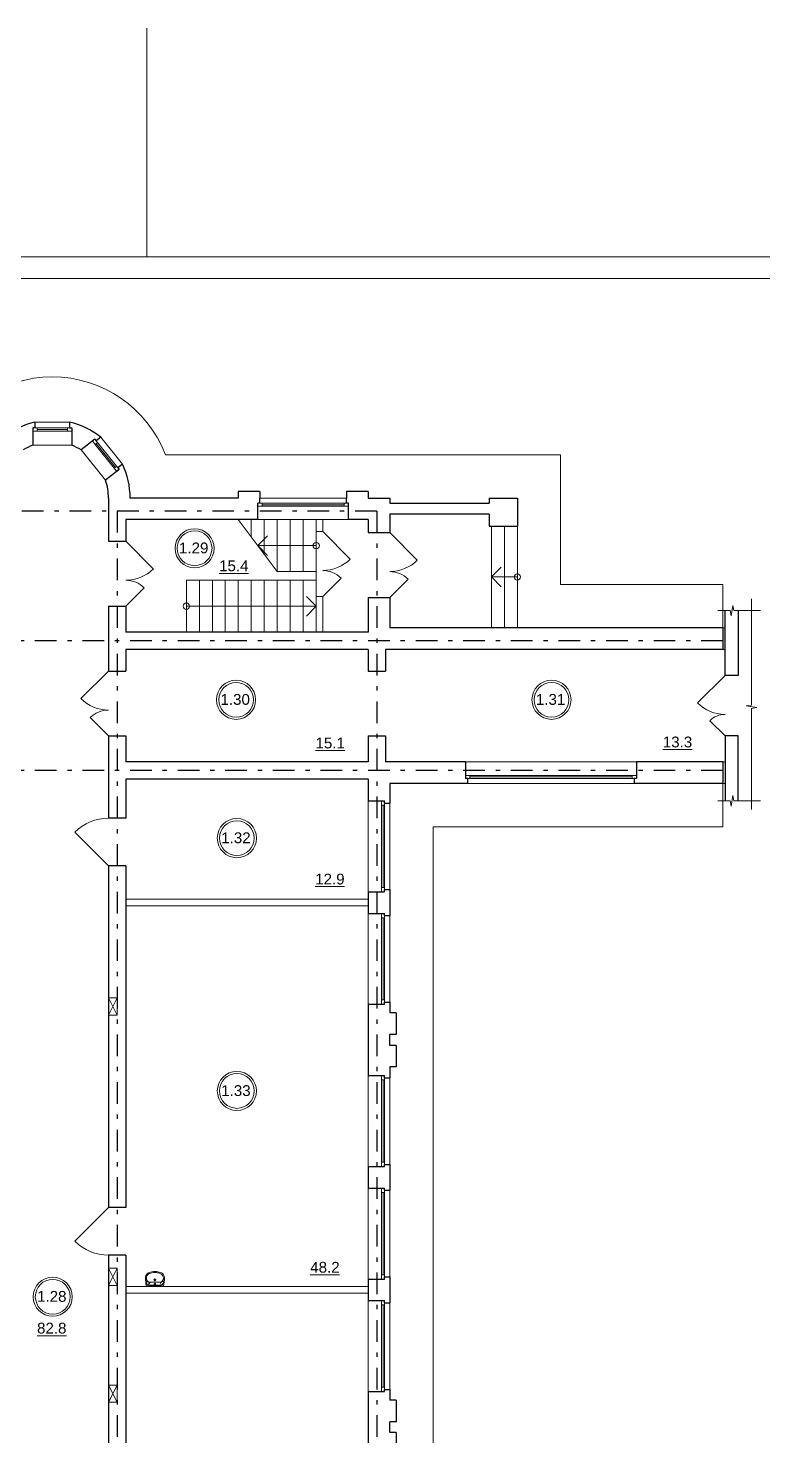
# Model space of a CAD drawing. Header units: metres. Extents: x -306 to 273, y -329 to 512.
# Drawn here: x -261.37 to -244.39, y 321.53 to 354.07 of the extents above; entities that cross this region are included whole.
import ezdxf
from ezdxf.enums import TextEntityAlignment as Align

# ---------------------------------------------------------------- set-up
doc = ezdxf.new("R2010")
doc.units = ezdxf.units.M
doc.header["$MEASUREMENT"] = 0
doc.linetypes.add('( Dashdot )', pattern=[1.001, 0.5, -0.25, 0.001, -0.25])
doc.layers.add('Level 50', color=7, linetype='Continuous', lineweight=0)
doc.styles.add('Style-Arial', font='arial.ttf')

# ---------------------------------------------------------------- blocks, each defined once
blk = doc.blocks.new('*U1790')
at = {"color": 7, "linetype": 'Continuous', "lineweight": 13}
blk.add_line((-0.55, -0.389), (0.228, 0.389), dxfattribs=at)
at = {"color": 7, "linetype": 'Continuous', "lineweight": 0}
blk.add_arc((-0.55, -0.389), 1.1, 0, 45, dxfattribs=at)
blk = doc.blocks.new('ум9')
at = {"color": 252, "lineweight": 13}
for p, q in [((0.317, 0), (-0.317, 0)), ((-0.237, -0.059), (-0.19, -0.143)), ((0.228, -0.039), (-0.228, -0.039)), ((0.185, -0.156), (-0.171, -0.156)), ((0.046, -0.234), (-0.046, -0.234)), ((0.035, -0.08), (-0.035, -0.08)), ((0, -0.115), (0, -0.045)), ((0, -0.189), (0, -0.28)), ((0.237, -0.059), (0.19, -0.143))]:
    blk.add_line(p, q, dxfattribs=at)
for centre, radius in [((0, -0.234), 0.0351), ((0, -0.08), 0.0221), ((0, -0.234), 0.0221)]:
    blk.add_circle(centre, radius, dxfattribs=at)
for centre, radius, start, end in [((1.163, -0.334), 1.518, 167.3206, 178.6525), ((-0.135, -0.304), 0.22, 178.312, 234.1043), ((-0.355, -0.298), 0.00065, 358.312, 358.6525), ((0.089, -0.267), 0.429, 154.5977, 180.3349), ((-0.317, -0.001), 0.00065, 90, 167.3206), ((-0.135, -0.303), 0.18, 141.0504, 245.2718), ((-0.228, -0.117), 0.078, 90, 154.5977), ((-0.135, -0.303), 0.193, 141.0504, 147.7493), ((-0.181, -0.302), 0.159, 98.7111, 129.9424), ((-0.181, -0.302), 0.146, 86.1548, 129.9424), ((-0.035, -0.093), 0.452, 239.6448, 267.5368), ((-0.035, -0.093), 0.413, 244.8898, 267.5368), ((0, 0.104), 0.611, 265.1692, 274.8308), ((0.035, -0.093), 0.413, 272.4632, 300.3552), ((0.035, -0.093), 0.452, 272.4632, 300.3552), ((0.181, -0.302), 0.146, 50.0576, 93.8452), ((0.181, -0.302), 0.159, 50.0576, 81.2889), ((0.135, -0.303), 0.18, 294.7282, 38.9496), ((0.228, -0.117), 0.078, 25.4023, 90), ((0.135, -0.304), 0.22, 305.8957, 1.688), ((0.135, -0.303), 0.193, 32.2507, 38.9496), ((-0.089, -0.267), 0.429, 359.6651, 25.4023), ((0.317, -0.001), 0.00065, 12.6794, 90), ((-1.163, -0.334), 1.518, 1.3475, 12.6794), ((0.355, -0.298), 0.00065, 181.3475, 181.688), ((0, 0.104), 0.65, 265.1692, 274.8308)]:
    blk.add_arc(centre, radius, start, end, dxfattribs=at)
blk = doc.blocks.new('*U1791')
at = {"color": 7, "linetype": 'Continuous', "lineweight": 13}
for p, q in [((-0.75, -0.318), (-0.114, 0.318)), ((0.75, -0.318), (0.326, 0.106))]:
    blk.add_line(p, q, dxfattribs=at)
at = {"color": 7, "linetype": 'Continuous', "lineweight": 0}
for centre, radius, start, end in [((-0.75, -0.318), 0.9, 0, 45), ((0.75, -0.318), 0.6, 135, 180)]:
    blk.add_arc(centre, radius, start, end, dxfattribs=at)
blk = doc.blocks.new('*U1659')
at = {"color": 7, "linetype": 'Continuous', "lineweight": 0}
for p in [(-0.227, 0.114), (0.227, 0.114)]:
    blk.add_line(p, (0, -0.114), dxfattribs=at)
blk = doc.blocks.new('*U1795')
at = {"color": 7, "linetype": 'Continuous', "lineweight": 0}
blk.add_line((-0.35, 0), (0.35, 0), dxfattribs=at)
at = {"color": 7, "linetype": 'Continuous', "lineweight": 13, "flags": 128}
for points in [[(-0.35, -0.035), (-0.45, -0.035), (-0.45, 0.035), (-0.35, 0.035), (-0.35, -0.035)], [(0.45, -0.035), (0.35, -0.035), (0.35, 0.035), (0.45, 0.035), (0.45, -0.035)]]:
    blk.add_lwpolyline(points, close=True, dxfattribs=at)
at = {"color": 7, "linetype": 'Continuous', "lineweight": 0, "flags": 128}
blk.add_lwpolyline([(-0.35, 0.035), (-0.35, -0.035), (0.35, -0.035), (0.35, 0.035), (-0.35, 0.035)], close=True, dxfattribs=at)
blk = doc.blocks.new('*U1662')
at = {"color": 7, "linetype": 'Continuous', "lineweight": 0}
blk.add_line((0, 29.7), (0, 34.987), dxfattribs=at)
at = {"color": 7, "linetype": 'Continuous', "lineweight": 0, "flags": 128}
blk.add_lwpolyline([(42.05, 29.7), (42.05, -29.7), (-42.05, -29.7), (-42.05, 29.7), (42.05, 29.7)], close=True, dxfattribs=at)
at = {"layer": 'Level 50', "color": 7, "linetype": 'Continuous', "lineweight": 13}
blk.add_line((41.55, 29.2), (-40.05, 29.2), dxfattribs=at)
blk = doc.blocks.new('*U1757')
at = {"color": 7, "linetype": 'Continuous', "lineweight": 13}
for radius in [0.452, 0.402]:
    blk.add_circle((0, 0), radius, dxfattribs=at)
at = {"color": 7, "linetype": 'Continuous', "lineweight": 13, "style": 'Style-Arial'}
blk.add_text('1.28', height=0.25, dxfattribs=at).set_placement((-0.361, 0.133), align=Align.TOP_LEFT)
blk = doc.blocks.new('*U1759')
at = {"color": 7, "linetype": 'Continuous', "lineweight": 13}
for radius in [0.452, 0.402]:
    blk.add_circle((0, 0), radius, dxfattribs=at)
at = {"color": 7, "linetype": 'Continuous', "lineweight": 13, "style": 'Style-Arial'}
blk.add_text('1.29', height=0.25, dxfattribs=at).set_placement((-0.361, 0.133), align=Align.TOP_LEFT)
blk = doc.blocks.new('*U1761')
at = {"color": 7, "linetype": 'Continuous', "lineweight": 13}
for radius in [0.452, 0.402]:
    blk.add_circle((0, 0), radius, dxfattribs=at)
at = {"color": 7, "linetype": 'Continuous', "lineweight": 13, "style": 'Style-Arial'}
blk.add_text('1.30', height=0.25, dxfattribs=at).set_placement((-0.361, 0.133), align=Align.TOP_LEFT)
blk = doc.blocks.new('*U1767')
at = {"color": 7, "linetype": 'Continuous', "lineweight": 13}
for radius in [0.452, 0.402]:
    blk.add_circle((0, 0), radius, dxfattribs=at)
at = {"color": 7, "linetype": 'Continuous', "lineweight": 13, "style": 'Style-Arial'}
blk.add_text('1.31', height=0.25, dxfattribs=at).set_placement((-0.361, 0.133), align=Align.TOP_LEFT)
blk = doc.blocks.new('*U1768')
at = {"color": 7, "linetype": 'Continuous', "lineweight": 13}
for radius in [0.452, 0.402]:
    blk.add_circle((0, 0), radius, dxfattribs=at)
at = {"color": 7, "linetype": 'Continuous', "lineweight": 13, "style": 'Style-Arial'}
blk.add_text('1.32', height=0.25, dxfattribs=at).set_placement((-0.361, 0.133), align=Align.TOP_LEFT)
blk = doc.blocks.new('*U1769')
at = {"color": 7, "linetype": 'Continuous', "lineweight": 13}
for radius in [0.452, 0.402]:
    blk.add_circle((0, 0), radius, dxfattribs=at)
at = {"color": 7, "linetype": 'Continuous', "lineweight": 13, "style": 'Style-Arial'}
blk.add_text('1.33', height=0.25, dxfattribs=at).set_placement((-0.361, 0.133), align=Align.TOP_LEFT)
blk = doc.blocks.new('*U1792')
at = {"color": 7, "linetype": 'Continuous', "lineweight": 13}
for p, q in [((-0.2, 0.1), (0.2, -0.1)), ((0.2, 0.1), (-0.2, -0.1))]:
    blk.add_line(p, q, dxfattribs=at)
at = {"color": 7, "linetype": 'Continuous', "lineweight": 13, "flags": 128}
blk.add_lwpolyline([(-0.2, 0.1), (-0.2, -0.1), (0.2, -0.1), (0.2, 0.1), (-0.2, 0.1)], close=True, dxfattribs=at)

msp = doc.modelspace()

# ---------------------------------------------------------------- linework, layer by layer
at = {"color": 7, "linetype": 'Continuous', "lineweight": 30}
for p, q in [((-261.21041645, 344.96329975), (-261.21041645, 344.82691739)), ((-260.41041645, 344.96329975), (-260.41041645, 344.82691739)), ((-261.26041645, 344.82691739), (-261.26041645, 344.42793796)), ((-261.21041645, 344.82691739), (-261.26041645, 344.82691739)), ((-260.41041645, 344.82691739), (-260.36041645, 344.82691739)), ((-260.36041645, 344.82691739), (-260.36041645, 344.42793796)), ((-259.8271749, 344.5705242), (-260.13880448, 344.3213825)), ((-259.8271749, 344.5705242), (-259.79595253, 344.53147086)), ((-259.68942879, 344.61663449), (-259.79595253, 344.53147086)), ((-259.1898708, 343.99178106), (-259.29639453, 343.90661743)), ((-259.29639453, 343.90661743), (-259.26517216, 343.86756409)), ((-259.26517216, 343.86756409), (-259.57680173, 343.61842239)), ((-256.51041645, 343.35830687), (-256.51041645, 343.20830687)), ((-256.01041645, 343.35830687), (-256.51041645, 343.35830687)), ((-256.01041645, 343.35830687), (-256.01041645, 343.20830687)), ((-254.01041645, 343.35830687), (-254.01041645, 343.20830687)), ((-253.51041645, 343.35830687), (-254.01041645, 343.35830687)), ((-253.51041645, 343.35830687), (-253.51041645, 343.20830687)), ((-259.51041645, 343.20830687), (-259.51041645, 342.20830687)), ((-256.51041645, 343.20830687), (-259.01041645, 343.20830687)), ((-256.06041645, 342.70830687), (-256.06041645, 343.08830687)), ((-256.01041645, 343.08830687), (-256.06041645, 343.08830687)), ((-256.01041645, 343.08830687), (-256.01041645, 343.20830687)), ((-254.01041645, 343.08830687), (-254.01041645, 343.20830687)), ((-253.96041645, 343.08830687), (-254.01041645, 343.08830687)), ((-253.96041645, 343.08830687), (-254.01041645, 343.08830687)), ((-253.96041645, 342.70830687), (-253.96041645, 343.08830687)), ((-253.51041645, 343.20830687), (-253.01041645, 343.20830687)), ((-253.01041645, 343.20830687), (-253.01041645, 343.08830687)), ((-250.71041645, 343.20830687), (-250.71041645, 343.08830687)), ((-250.71041645, 343.20830687), (-250.06041645, 343.20830687)), ((-250.06041645, 343.20830687), (-250.06041645, 342.55830687)), ((-259.11041645, 342.70830687), (-259.11041645, 342.20830687)), ((-256.06041645, 342.70830687), (-259.11041645, 342.70830687)), ((-253.51041645, 342.70830687), (-253.96041645, 342.70830687)), ((-253.51041645, 342.70830687), (-253.51041645, 342.40830687)), ((-253.01041645, 342.83830687), (-253.01041645, 342.40830687)), ((-250.71041645, 342.83830687), (-250.71041645, 342.55830687)), ((-253.51041645, 342.40830687), (-253.01041645, 342.40830687)), ((-250.71041645, 342.55830687), (-250.06041645, 342.55830687)), ((-259.51041645, 342.20830687), (-259.11041645, 342.20830687)), ((-259.51041645, 340.70830687), (-259.11041645, 340.70830687)), ((-259.51041645, 340.70830687), (-259.51041645, 339.20830687)), ((-259.11041645, 340.70830687), (-259.11041645, 340.10830687)), ((-253.51041645, 340.90830687), (-253.51041645, 340.10830687)), ((-253.51041645, 340.90830687), (-253.01041645, 340.90830687)), ((-253.01041645, 340.90830687), (-253.01041645, 340.20830687)), ((-253.51041645, 340.10830687), (-259.11041645, 340.10830687)), ((-245.31041645, 340.20830687), (-253.01041645, 340.20830687)), ((-245.31041645, 340.20830687), (-245.31041645, 339.70830687)), ((-259.11041645, 339.70830687), (-259.11041645, 339.20830687)), ((-253.51041645, 339.70830687), (-259.11041645, 339.70830687)), ((-253.51041645, 339.70830687), (-253.51041645, 339.20830687)), ((-245.31041645, 339.70830687), (-253.11041645, 339.70830687)), ((-253.11041645, 339.70830687), (-253.11041645, 339.20830687)), ((-259.51041645, 339.20830687), (-259.11041645, 339.20830687)), ((-253.51041645, 339.20830687), (-253.11041645, 339.20830687)), ((-259.51041645, 337.70830687), (-259.11041645, 337.70830687)), ((-259.51041645, 337.70830687), (-259.51041645, 335.80830687)), ((-259.11041645, 337.70830687), (-259.11041645, 337.10830687)), ((-253.51041645, 337.70830687), (-253.11041645, 337.70830687)), ((-253.51041645, 337.70830687), (-253.51041645, 337.10830687)), ((-253.11041645, 337.70830687), (-253.11041645, 337.10830687)), ((-253.51041645, 337.10830687), (-259.11041645, 337.10830687)), ((-251.26041645, 337.10830687), (-253.11041645, 337.10830687)), ((-251.26041645, 337.10830687), (-251.26041645, 336.72830687)), ((-245.31041645, 337.10830687), (-247.31041645, 337.10830687)), ((-245.31041645, 337.10830687), (-245.31041645, 336.60830687)), ((-259.11041645, 336.70830687), (-259.11041645, 335.80830687)), ((-253.51041645, 336.70830687), (-259.11041645, 336.70830687)), ((-253.51041645, 336.70830687), (-253.51041645, 336.20830687)), ((-253.01041645, 336.60830687), (-253.01041645, 336.15830687)), ((-251.21041645, 336.60830687), (-253.01041645, 336.60830687)), ((-251.21041645, 336.72830687), (-251.26041645, 336.72830687)), ((-251.21041645, 336.72830687), (-251.21041645, 336.60830687)), ((-247.31041645, 336.72830687), (-247.36041645, 336.72830687)), ((-245.31041645, 336.60830687), (-247.36041645, 336.60830687)), ((-253.51041645, 336.20830687), (-253.13041645, 336.20830687)), ((-253.13041645, 336.15830687), (-253.13041645, 336.20830687)), ((-253.13041645, 336.15830687), (-253.01041645, 336.15830687)), ((-259.11041645, 335.80830687), (-259.51041645, 335.80830687)), ((-259.11041645, 334.70830687), (-259.51041645, 334.70830687)), ((-259.51041645, 334.70830687), (-259.51041645, 326.80830687)), ((-259.11041645, 334.70830687), (-259.11041645, 326.80830687)), ((-253.13041645, 334.15830687), (-253.01041645, 334.15830687)), ((-253.13041645, 334.10830687), (-253.13041645, 334.15830687)), ((-253.01041645, 334.15830687), (-253.01041645, 333.55830687)), ((-253.51041645, 334.10830687), (-253.13041645, 334.10830687)), ((-253.51041645, 334.10830687), (-253.51041645, 333.60830687)), ((-253.51041645, 333.60830687), (-253.13041645, 333.60830687)), ((-253.13041645, 333.55830687), (-253.13041645, 333.60830687)), ((-253.13041645, 333.55830687), (-253.01041645, 333.55830687)), ((-253.13041645, 331.55830687), (-253.01041645, 331.55830687)), ((-253.13041645, 331.50830687), (-253.13041645, 331.55830687)), ((-253.01041645, 331.55830687), (-253.01041645, 331.30830687)), ((-253.51041645, 331.50830687), (-253.13041645, 331.50830687)), ((-253.51041645, 331.50830687), (-253.51041645, 329.85830687)), ((-252.86041645, 331.30830687), (-253.01041645, 331.30830687)), ((-252.86041645, 331.30830687), (-252.86041645, 330.80830687)), ((-252.86041645, 330.80830687), (-253.01041645, 330.80830687)), ((-253.01041645, 330.55830687), (-253.01041645, 330.80830687)), ((-252.86041645, 330.55830687), (-253.01041645, 330.55830687)), ((-252.86041645, 330.55830687), (-252.86041645, 330.05830687)), ((-252.86041645, 330.05830687), (-253.01041645, 330.05830687)), ((-253.01041645, 330.05830687), (-253.01041645, 329.80830687)), ((-253.51041645, 329.85830687), (-253.13041645, 329.85830687)), ((-253.13041645, 329.80830687), (-253.13041645, 329.85830687)), ((-253.13041645, 329.80830687), (-253.01041645, 329.80830687)), ((-253.51041645, 327.75830687), (-253.13041645, 327.75830687)), ((-253.51041645, 327.75830687), (-253.51041645, 327.25830687)), ((-253.13041645, 327.80830687), (-253.01041645, 327.80830687)), ((-253.13041645, 327.75830687), (-253.13041645, 327.80830687)), ((-253.01041645, 327.80830687), (-253.01041645, 327.20830687)), ((-253.51041645, 327.25830687), (-253.13041645, 327.25830687)), ((-253.13041645, 327.20830687), (-253.13041645, 327.25830687)), ((-253.13041645, 327.20830687), (-253.01041645, 327.20830687)), ((-259.11041645, 326.80830687), (-259.51041645, 326.80830687)), ((-259.11041645, 325.70830687), (-259.51041645, 325.70830687)), ((-259.51041645, 325.70830687), (-259.51041645, 318.80830687)), ((-259.11041645, 325.70830687), (-259.11041645, 318.80830687)), ((-253.51041645, 325.15830687), (-253.13041645, 325.15830687)), ((-253.51041645, 325.15830687), (-253.51041645, 324.65830687)), ((-253.13041645, 325.20830687), (-253.01041645, 325.20830687)), ((-253.13041645, 325.15830687), (-253.13041645, 325.20830687)), ((-253.01041645, 325.20830687), (-253.01041645, 324.60830687)), ((-253.51041645, 324.65830687), (-253.13041645, 324.65830687)), ((-253.13041645, 324.60830687), (-253.13041645, 324.65830687)), ((-253.13041645, 324.60830687), (-253.01041645, 324.60830687)), ((-253.51041645, 322.55830687), (-253.13041645, 322.55830687)), ((-253.51041645, 322.55830687), (-253.51041645, 320.90830687)), ((-253.13041645, 322.60830687), (-253.01041645, 322.60830687)), ((-253.13041645, 322.55830687), (-253.13041645, 322.60830687)), ((-253.01041645, 322.60830687), (-253.01041645, 322.35830687)), ((-252.86041645, 322.35830687), (-253.01041645, 322.35830687)), ((-252.86041645, 322.35830687), (-252.86041645, 321.85830687)), ((-252.86041645, 321.85830687), (-253.01041645, 321.85830687)), ((-253.01041645, 321.60830687), (-253.01041645, 321.85830687)), ((-252.86041645, 321.60830687), (-253.01041645, 321.60830687)), ((-252.86041645, 321.60830687), (-252.86041645, 321.10830687))]:
    msp.add_line(p, q, dxfattribs=at)
at = {"color": 7, "linetype": 'Continuous', "lineweight": 0}
for p, q in [((-261.21041645, 344.96329975), (-260.41041645, 344.96329975)), ((-261.26041645, 344.82691739), (-260.36041645, 344.82691739)), ((-259.8271749, 344.5705242), (-259.26517216, 343.86756409)), ((-259.68942879, 344.61663449), (-259.1898708, 343.99178106)), ((-261.26041645, 344.42793796), (-260.36041645, 344.42793796)), ((-260.13880448, 344.3213825), (-259.57680173, 343.61842239)), ((-249.06041645, 344.20830687), (-258.19507708, 344.20830687)), ((-249.06041645, 344.20830687), (-249.06041645, 341.20830687)), ((-254.01041645, 343.20830687), (-256.01041645, 343.20830687)), ((-254.06041645, 343.05330687), (-255.96041645, 343.05330687)), ((-255.61041645, 341.50830687), (-256.51041645, 342.70830687)), ((-256.21041645, 342.70830687), (-256.21041645, 342.30830687)), ((-253.96041645, 342.70830687), (-256.06041645, 342.70830687)), ((-255.91041645, 342.70830687), (-255.91041645, 341.90830687)), ((-255.61041645, 342.70830687), (-255.61041645, 341.50830687)), ((-255.31041645, 342.70830687), (-255.31041645, 341.50830687)), ((-255.01041645, 342.70830687), (-255.01041645, 341.50830687)), ((-250.36041645, 342.55830687), (-250.36041645, 340.20830687)), ((-254.71041645, 342.10830687), (-256.06041645, 342.10830687)), ((-257.41041645, 341.30830687), (-257.41041645, 340.10830687)), ((-257.11041645, 341.30830687), (-257.11041645, 340.10830687)), ((-256.81041645, 341.30830687), (-256.81041645, 340.10830687)), ((-256.51041645, 341.30830687), (-256.51041645, 340.10830687)), ((-256.21041645, 341.30830687), (-256.21041645, 340.10830687)), ((-255.91041645, 341.30830687), (-255.91041645, 340.10830687)), ((-255.61041645, 341.30830687), (-255.61041645, 340.10830687)), ((-255.31041645, 341.30830687), (-255.31041645, 340.10830687)), ((-255.01041645, 341.30830687), (-255.01041645, 340.10830687)), ((-250.06041645, 341.38330687), (-250.66041645, 341.38330687)), ((-245.31041645, 341.20830687), (-249.06041645, 341.20830687)), ((-245.31041645, 341.20830687), (-245.31041645, 340.20830687)), ((-257.71041645, 340.70830687), (-254.71041645, 340.70830687)), ((-251.26041645, 337.10830687), (-247.31041645, 337.10830687)), ((-247.41041645, 336.76330687), (-251.16041645, 336.76330687)), ((-251.21041645, 336.60830687), (-247.36041645, 336.60830687)), ((-245.31041645, 336.60830687), (-245.31041645, 335.60830687)), ((-253.51041645, 334.10830687), (-253.51041645, 336.20830687)), ((-253.16541645, 334.20830687), (-253.16541645, 336.10830687)), ((-253.01041645, 334.15830687), (-253.01041645, 336.15830687)), ((-245.31041645, 335.60830687), (-252.01041645, 335.60830687)), ((-252.01041645, 335.60830687), (-252.01041645, 314.23330687)), ((-253.51041645, 331.50830687), (-253.51041645, 333.60830687)), ((-253.16541645, 331.60830687), (-253.16541645, 333.50830687)), ((-253.01041645, 331.55830687), (-253.01041645, 333.55830687)), ((-253.51041645, 327.75830687), (-253.51041645, 329.85830687)), ((-253.16541645, 327.85830687), (-253.16541645, 329.75830687)), ((-253.01041645, 327.80830687), (-253.01041645, 329.80830687)), ((-253.51041645, 325.15830687), (-253.51041645, 327.25830687)), ((-253.16541645, 325.25830687), (-253.16541645, 327.15830687)), ((-253.01041645, 325.20830687), (-253.01041645, 327.20830687)), ((-253.51041645, 322.55830687), (-253.51041645, 324.65830687)), ((-253.16541645, 322.65830687), (-253.16541645, 324.55830687)), ((-253.01041645, 322.60830687), (-253.01041645, 324.60830687))]:
    msp.add_line(p, q, dxfattribs=at)
at = {"color": 1, "linetype": '( Dashdot )'}
for p, q in [((-253.31041645, 342.90830687), (-292.45235175, 342.90830687)), ((-259.31041645, 342.90830687), (-259.31041645, 294.89642885)), ((-253.31041645, 342.90830687), (-253.31041645, 294.89642885)), ((-245.31041645, 339.90830687), (-292.45235175, 339.90830687)), ((-245.31041645, 336.90830687), (-292.45235175, 336.90830687))]:
    msp.add_line(p, q, dxfattribs=at)
at = {"color": 7, "linetype": 'Continuous', "lineweight": 13}
for p, q in [((-254.71041645, 342.70830687), (-254.71041645, 342.43330687)), ((-254.56041645, 342.70830687), (-254.56041645, 342.43330687)), ((-254.71041645, 342.43330687), (-254.56041645, 342.43330687)), ((-254.71041645, 340.93330687), (-254.71041645, 342.43330687)), ((-250.66041645, 342.55830687), (-250.66041645, 340.20830687)), ((-250.06041645, 342.55830687), (-250.06041645, 340.20830687)), ((-257.71041645, 341.30830687), (-257.71041645, 340.10830687)), ((-257.71041645, 341.30830687), (-254.71041645, 341.30830687)), ((-255.61041645, 341.50830687), (-254.71041645, 341.50830687)), ((-254.71041645, 340.93330687), (-254.56041645, 340.93330687)), ((-254.71041645, 340.93330687), (-254.71041645, 340.10830687)), ((-254.56041645, 340.93330687), (-254.56041645, 340.10830687)), ((-245.26041645, 339.10830687), (-245.89681255, 338.47191077)), ((-245.26041645, 337.70830687), (-245.61396984, 338.06186026)), ((-253.51041645, 333.93330687), (-259.11041645, 333.93330687)), ((-253.51041645, 333.78330687), (-259.11041645, 333.78330687)), ((-253.51041645, 324.98330687), (-259.11041645, 324.98330687)), ((-253.51041645, 324.83330687), (-259.11041645, 324.83330687))]:
    msp.add_line(p, q, dxfattribs=at)
at = {"color": 7, "linetype": 'Continuous', "lineweight": 13, "flags": 128}
for points in [[(-255.96041645, 343.01830687), (-256.06041645, 343.01830687), (-256.06041645, 343.08830687), (-255.96041645, 343.08830687), (-255.96041645, 343.01830687)], [(-253.96041645, 343.01830687), (-254.06041645, 343.01830687), (-254.06041645, 343.08830687), (-253.96041645, 343.08830687), (-253.96041645, 343.01830687)], [(-245.31041645, 340.20830687), (-245.26041645, 340.20830687), (-245.26041645, 339.70830687), (-245.31041645, 339.70830687), (-245.31041645, 340.20830687)], [(-245.31041645, 337.10830687), (-245.31041645, 336.60830687), (-245.26041645, 336.60830687), (-245.26041645, 337.10830687), (-245.31041645, 337.10830687)], [(-251.16041645, 336.72830687), (-251.26041645, 336.72830687), (-251.26041645, 336.79830687), (-251.16041645, 336.79830687), (-251.16041645, 336.72830687)], [(-247.31041645, 336.72830687), (-247.41041645, 336.72830687), (-247.41041645, 336.79830687), (-247.31041645, 336.79830687), (-247.31041645, 336.72830687)], [(-253.20041645, 336.10830687), (-253.20041645, 336.20830687), (-253.13041645, 336.20830687), (-253.13041645, 336.10830687), (-253.20041645, 336.10830687)], [(-253.20041645, 334.10830687), (-253.20041645, 334.20830687), (-253.13041645, 334.20830687), (-253.13041645, 334.10830687), (-253.20041645, 334.10830687)], [(-253.20041645, 333.50830687), (-253.20041645, 333.60830687), (-253.13041645, 333.60830687), (-253.13041645, 333.50830687), (-253.20041645, 333.50830687)], [(-253.20041645, 331.50830687), (-253.20041645, 331.60830687), (-253.13041645, 331.60830687), (-253.13041645, 331.50830687), (-253.20041645, 331.50830687)], [(-253.20041645, 329.75830687), (-253.20041645, 329.85830687), (-253.13041645, 329.85830687), (-253.13041645, 329.75830687), (-253.20041645, 329.75830687)], [(-253.20041645, 327.75830687), (-253.20041645, 327.85830687), (-253.13041645, 327.85830687), (-253.13041645, 327.75830687), (-253.20041645, 327.75830687)], [(-253.20041645, 327.15830687), (-253.20041645, 327.25830687), (-253.13041645, 327.25830687), (-253.13041645, 327.15830687), (-253.20041645, 327.15830687)], [(-253.20041645, 325.15830687), (-253.20041645, 325.25830687), (-253.13041645, 325.25830687), (-253.13041645, 325.15830687), (-253.20041645, 325.15830687)], [(-253.20041645, 324.55830687), (-253.20041645, 324.65830687), (-253.13041645, 324.65830687), (-253.13041645, 324.55830687), (-253.20041645, 324.55830687)], [(-253.20041645, 322.55830687), (-253.20041645, 322.65830687), (-253.13041645, 322.65830687), (-253.13041645, 322.55830687), (-253.20041645, 322.55830687)]]:
    msp.add_lwpolyline(points, close=True, dxfattribs=at)
at = {"color": 7, "linetype": 'Continuous', "lineweight": 0, "flags": 128}
for points in [[(-255.96041645, 343.08830687), (-255.96041645, 343.01830687), (-254.06041645, 343.01830687), (-254.06041645, 343.08830687), (-255.96041645, 343.08830687)], [(-251.16041645, 336.79830687), (-251.16041645, 336.72830687), (-247.41041645, 336.72830687), (-247.41041645, 336.79830687), (-251.16041645, 336.79830687)], [(-253.13041645, 336.10830687), (-253.20041645, 336.10830687), (-253.20041645, 334.20830687), (-253.13041645, 334.20830687), (-253.13041645, 336.10830687)], [(-253.13041645, 333.50830687), (-253.20041645, 333.50830687), (-253.20041645, 331.60830687), (-253.13041645, 331.60830687), (-253.13041645, 333.50830687)], [(-253.13041645, 329.75830687), (-253.20041645, 329.75830687), (-253.20041645, 327.85830687), (-253.13041645, 327.85830687), (-253.13041645, 329.75830687)], [(-253.13041645, 327.15830687), (-253.20041645, 327.15830687), (-253.20041645, 325.25830687), (-253.13041645, 325.25830687), (-253.13041645, 327.15830687)], [(-253.13041645, 324.55830687), (-253.20041645, 324.55830687), (-253.20041645, 322.65830687), (-253.13041645, 322.65830687), (-253.13041645, 324.55830687)]]:
    msp.add_lwpolyline(points, close=True, dxfattribs=at)
at = {"color": 7, "linetype": 'Continuous', "lineweight": 30, "flags": 128}
for points in [[(-253.01041645, 343.08830687), (-250.71041645, 343.08830687)], [(-250.71041645, 342.83830687), (-253.01041645, 342.83830687)], [(-244.96041645, 340.60609355), (-244.96041645, 339.10830687), (-245.26041645, 339.10830687), (-245.26041645, 340.60609355)], [(-244.96041645, 336.20924066), (-244.96041645, 337.70830687), (-245.26041645, 337.70830687), (-245.26041645, 336.20924066)], [(-247.31041645, 337.10830687), (-247.31041645, 336.72830687)], [(-247.36041645, 336.72830687), (-247.36041645, 336.60830687)]]:
    msp.add_lwpolyline(points, dxfattribs=at)
at = {"color": 7, "linetype": 'Continuous', "lineweight": 0, "flags": 128}
for points in [[(-244.4389976, 340.60609355), (-245.05800121, 340.60609355), (-245.07973535, 340.72734708), (-245.11793213, 340.48484002), (-245.13966628, 340.60609355), (-245.42785137, 340.60609355)], [(-244.65040034, 336.01131959), (-244.65040034, 338.34211902), (-244.52914681, 338.36385317), (-244.77165387, 338.40204995), (-244.65040034, 338.42378409), (-244.65040034, 340.88142183)], [(-244.4389976, 336.20924066), (-245.05800121, 336.20924066), (-245.07973535, 336.33049419), (-245.11793213, 336.08798713), (-245.13966628, 336.20924066), (-245.42785137, 336.20924066)]]:
    msp.add_lwpolyline(points, dxfattribs=at)
at = {"color": 7, "linetype": 'Continuous', "lineweight": 0}
for centre in [(-254.71041645, 342.10830687), (-250.06041645, 341.38330687), (-257.71041645, 340.70830687)]:
    msp.add_circle(centre, 0.07327717, dxfattribs=at)
for centre, radius, start, end in [((-260.81041645, 343.20830687), 2.8, 20.924832428, 159.075167572), ((-245.26041645, 337.70830687), 0.5, 90, 135)]:
    msp.add_arc(centre, radius, start, end, dxfattribs=at)
at = {"color": 7, "linetype": 'Continuous', "lineweight": 30}
for radius, start, end in [(1.8, 102.839588407, 128.518765221), (1.8, 51.481234779, 77.160411593), (1.3, 110.252246742, 121.106106885), (1.3, 58.893893115, 69.747753258), (1.8, 0, 25.802057965), (1.3, 0, 18.38939963)]:
    msp.add_arc((-260.81041645, 343.20830687), radius, start, end, dxfattribs=at)
at = {"color": 7, "linetype": 'Continuous', "lineweight": 0, "extrusion": (0, 0, -1)}
msp.add_arc((245.26041645, 339.10830687), 0.9, 270, 315, dxfattribs=at)

# ---------------------------------------------------------------- block references
at = {"color": 7, "linetype": 'Continuous', "lineweight": 13}
for name, p in [('*U1795', (-260.81044047, 344.79188678)), ('*U1759', (-257.52020121, 342.04671282)), ('*U1761', (-256.56110956, 338.54535486)), ('*U1767', (-249.27201296, 338.54535486)), ('*U1768', (-256.5438922, 335.3474804)), ('*U1769', (-256.5438922, 329.50466963)), ('*U1757', (-260.79961676, 324.74850391))]:
    msp.add_blockref(name, p, dxfattribs=at)
for name, p, rotation in [('*U1795', (-259.57354977, 344.19718814), 308.6416463723839), ('*U1791', (-254.24223654, 341.68333089), 270), ('*U1791', (-252.69223654, 341.65833089), 270), ('*U1791', (-258.79223654, 341.45833089), 270), ('*U1790', (-259.89929635, 335.25828285), 90), ('*U1792', (-259.41038391, 331.45831086), 90), ('*U1792', (-259.41038391, 325.20831086), 90), ('*U1792', (-259.41038391, 322.50831086), 90)]:
    msp.add_blockref(name, p, dxfattribs=dict(at, rotation=rotation))
at = {"color": 7, "linetype": 'Continuous', "lineweight": 0}
for p, rotation in [((-255.94682549, 342.10830348), 270), ((-250.54682549, 341.38330348), 270), ((-254.8240074, 340.70831026), 90)]:
    msp.add_blockref('*U1659', p, dxfattribs=dict(at, rotation=rotation))
at = {"color": 7, "linetype": 'Continuous', "lineweight": 13, "extrusion": (0, 0, -1), "rotation": 270}
for name, p in [('*U1791', (259.82859635, 338.45833089)), ('*U1790', (259.89929635, 326.25833089))]:
    msp.add_blockref(name, p, dxfattribs=at)
at = {"color": 252, "lineweight": 13, "xscale": 0.622159090909089, "yscale": 0.622159090909089, "zscale": 0.622159090909089, "rotation": 180}
msp.add_blockref('ум9', (-258.43741736, 324.99123087), dxfattribs=at)
at = {"layer": 'Level 50', "color": 7, "linetype": 'Continuous', "lineweight": 13}
msp.add_blockref('*U1662', (-258.62132496, 319.08055446), dxfattribs=at)

# ---------------------------------------------------------------- texts
at = {"color": 7, "linetype": 'Continuous', "lineweight": 13, "style": 'Style-Arial'}
for s, p in [('%%u15.4%%U', (-256.95365168, 341.76705232)), ('%%u15.1%%U', (-254.72677587, 337.67092199)), ('%%u13.3%%U', (-246.69903822, 337.69504277)), ('%%u12.9%%U', (-254.73365226, 334.52612356)), ('%%u48.2%%U', (-254.84769875, 325.55445202)), ('%%u82.8%%U', (-261.16151172, 324.14776298))]:
    msp.add_text(s, height=0.25, dxfattribs=at).set_placement(p, align=Align.TOP_LEFT)

doc.saveas('drawing.dxf')
